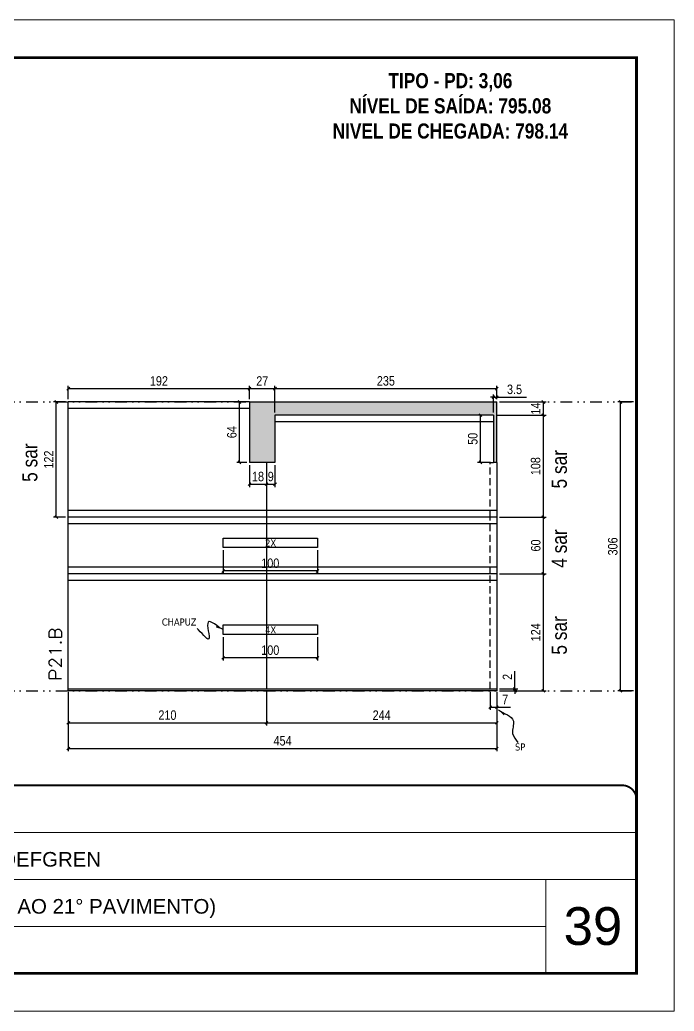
# Model space of a CAD drawing. Extents: x 14400 to 27878, y -21631 to 6985.
# Drawn here: x 18375 to 19068, y -4402 to -3352 of the extents above; entities that cross this region are included whole.
import ezdxf

# ---------------------------------------------------------------- set-up
doc = ezdxf.new("R2010")
doc.units = 0
for name, pattern in [('CONTINUO', [0]), ('DASHED', [0.75, 0.5, -0.25]), ('DIVIDE2', [0.625, 0.25, -0.125, 0, -0.125, 0, -0.125]), ('HIDDEN', [0.375, 0.25, -0.125])]:
    doc.linetypes.add(name, pattern=pattern)
for name, color, linetype, lineweight in [('CARIMBO', 255, 'Continuous', 9), ('Folhas', 255, 'Continuous', 9), ('SARRAFO DE PRESSAO', 251, 'DASHED', 9), ('Texto Seção', 7, 'Continuous', 15)]:
    doc.layers.add(name, color=color, linetype=linetype, lineweight=lineweight)
for name, color, linetype in [('COTA', 241, 'Continuous'), ('NOMENCLATURA', 7, 'Continuous'), ('Nível', 160, 'Continuous'), ('Painéis', 200, 'Continuous'), ('SARR_2.2x10', 60, 'Continuous'), ('SARR_2.2x7', 40, 'Continuous'), ('Sarrafo de Pressão', 42, 'HIDDEN'), ('texto', 7, 'Continuous')]:
    doc.layers.add(name, color=color, linetype=linetype)
doc.styles.add('ARIAL', font='arial.ttf')
doc.styles.add('ARIAL_NARROW', font='ARIALN.TTF', dxfattribs={"height": 0.2})
doc.styles.add('COTA TECNICA', font='techl___.ttf', dxfattribs={"height": 10})
doc.styles.add('COTA TECNICA-50', font='techl___.ttf', dxfattribs={"height": 10})
doc.styles.add('REGUA-120', font='ROMANS.shx', dxfattribs={"height": 15})
doc.styles.add('ROMANC', font='techb___.ttf', dxfattribs={"height": 2.5})
doc.styles.get("Standard").update_dxf_attribs({"font": 'arial.ttf'})
doc.dimstyles.new('COTA PAINEL-50', dxfattribs={"dimtxt": 10, "dimasz": 3, "dimexe": 3, "dimexo": 3, "dimgap": 3, "dimtad": 1, "dimdec": 1, "dimzin": 12, "dimdsep": 46, "dimtxsty": 'COTA TECNICA-50', "dimblk1": 'OBLIQUE', "dimblk2": 'OBLIQUE', "dimsah": 1, "dimcen": 0.9, "dimclrd": 4, "dimclre": 4, "dimclrt": 240, "dimadec": 1, "dimazin": 3, "dimtfac": 1, "dimtdec": 1, "dimtmove": 0, "dimatfit": 3, "dimfxl": 1, "dimtolj": 1, "dimtzin": 12, "dimarcsym": 0})
doc.dimstyles.new('PAINEL', dxfattribs={"dimtxt": 10, "dimasz": 3, "dimexe": 3, "dimexo": 3, "dimgap": 3, "dimtad": 1, "dimdec": 1, "dimzin": 12, "dimdsep": 46, "dimtxsty": 'COTA TECNICA', "dimblk1": 'OBLIQUE', "dimblk2": 'OBLIQUE', "dimsah": 1, "dimcen": 0.9, "dimclrd": 4, "dimclre": 4, "dimclrt": 240, "dimadec": 1, "dimazin": 3, "dimtfac": 1, "dimtdec": 1, "dimtmove": 0, "dimatfit": 3, "dimfxl": 1, "dimtolj": 1, "dimtzin": 12, "dimarcsym": 0})
doc.dimstyles.get("Standard").update_dxf_attribs({"dimtxt": 0.18, "dimasz": 0.18, "dimexe": 0.18, "dimexo": 0.0625, "dimgap": 0.09, "dimtad": 0, "dimtih": 1, "dimtoh": 1, "dimdec": 4, "dimzin": 0, "dimdsep": 46, "dimtxsty": 'Standard', "dimcen": 0.09, "dimadec": 0, "dimazin": 0, "dimtfac": 1, "dimtdec": 4, "dimtofl": 0, "dimtmove": 0, "dimatfit": 3, "dimfxl": 1, "dimtolj": 1, "dimtzin": 0, "dimarcsym": 0})

# ---------------------------------------------------------------- blocks, each defined once
blk = doc.blocks.new('9999999999')
at = {"color": 30, "linetype": 'CONTINUO'}
for p, q in [((98564.6, 34379.6), (99584, 34379.6)), ((98564.6, 34329.8), (99488, 34329.8)), ((99584, 34329.8), (99488, 34329.8)), ((99488, 34329.8), (99488, 34230.2)), ((98564.6, 34280), (99488, 34280))]:
    blk.add_line(p, q, dxfattribs=at)
at = {"color": 30, "linetype": 'CONTINUO', "const_width": 2}
blk.add_lwpolyline([(99584, 34230.2), (99584, 34414.4, 0.414214), (99569, 34429.4), (98229, 34429.4, 0.414214), (98214, 34414.4), (98214, 34245.2, 0.414214), (98229, 34230.2), (99584, 34230.2)], format="xyb", dxfattribs=at)
at = {"layer": 'Folhas'}
blk.add_lwpolyline([(98139, 34190.2), (99624, 34190.2), (99624, 35240.2), (98139, 35240.2)], close=True, dxfattribs=at)
at = {"layer": 'Folhas', "color": 30, "const_width": 3}
blk.add_lwpolyline([(98214, 34230.2), (99584, 34230.2), (99584, 35200.2), (98214, 35200.2)], close=True, dxfattribs=at)
at = {"color": 7, "linetype": 'Continuous', "ltscale": 5, "style": 'ARIAL'}
for s, p in [('LEAF LOEFGREN', (98837.7, 34343.3)), ('TIPO (7° AO 21° PAVIMENTO)', (98837.7, 34293.5))]:
    blk.add_text(s, height=15.483, dxfattribs=at).set_placement(p)
blk = doc.blocks.new('_Oblique')
at = {"color": 0, "linetype": 'ByBlock', "lineweight": -2}
blk.add_line((-0.5, -0.5), (0.5, 0.5), dxfattribs=at)
blk = doc.blocks.new('*D2049')
at = {"layer": 'COTA', "color": 4, "lineweight": -2, "transparency": 16777216}
for p, q in [((18873.5, -4064.2), (18873.5, -4083.4)), ((18880.5, -4066.2), (18880.5, -4083.4)), ((18873.5, -4080.4), (18880.5, -4080.4)), ((18880.5, -4080.4), (18895.2, -4080.4))]:
    blk.add_line(p, q, dxfattribs=at)
at = {"layer": 'Defpoints', "color": 0, "transparency": 16777216}
for p in [(18873.5, -4061.2), (18880.5, -4063.2), (18880.5, -4080.4)]:
    blk.add_point(p, dxfattribs=at)
at = {"layer": 'COTA', "color": 4, "lineweight": -2, "transparency": 16777216, "xscale": 3, "yscale": 3, "zscale": 3, "rotation": 180}
blk.add_blockref('_Oblique', (18873.5, -4080.4), dxfattribs=at)
at = {"layer": 'COTA', "color": 4, "lineweight": -2, "transparency": 16777216, "xscale": 3, "yscale": 3, "zscale": 3}
blk.add_blockref('_Oblique', (18880.5, -4080.4), dxfattribs=at)
at = {"layer": 'COTA', "color": 240, "transparency": 16777216, "insert": (18889.4, -4072.3), "char_height": 10, "attachment_point": 5, "style": 'COTA TECNICA-50'}
blk.add_mtext('\\A1;7', dxfattribs=at)
blk = doc.blocks.new('*D2050')
at = {"layer": 'COTA', "color": 4, "lineweight": -2, "transparency": 16777216}
for p, q in [((18899.8, -4061.2), (18899.8, -4042.4)), ((18883.5, -4061.2), (18902.8, -4061.2)), ((18883.5, -4063.2), (18902.8, -4063.2)), ((18899.8, -4063.2), (18899.8, -4061.2)), ((18899.8, -4063.2), (18899.8, -4066.2))]:
    blk.add_line(p, q, dxfattribs=at)
at = {"layer": 'Defpoints', "color": 0, "transparency": 16777216}
for p in [(18880.5, -4061.2), (18880.5, -4063.2), (18899.8, -4063.2)]:
    blk.add_point(p, dxfattribs=at)
at = {"layer": 'COTA', "color": 4, "lineweight": -2, "transparency": 16777216, "xscale": 3, "yscale": 3, "zscale": 3}
for p, rotation in [((18899.8, -4061.2), 270), ((18899.8, -4063.2), 90)]:
    blk.add_blockref('_Oblique', p, dxfattribs=dict(at, rotation=rotation))
at = {"layer": 'COTA', "color": 240, "transparency": 16777216, "insert": (18891.8, -4048.4), "char_height": 10, "attachment_point": 5, "rotation": 90, "style": 'COTA TECNICA-50'}
blk.add_mtext('\\A1;2', dxfattribs=at)
blk = doc.blocks.new('*D2051')
at = {"layer": 'COTA', "color": 4, "linetype": 'ByBlock', "lineweight": -2, "transparency": 16777216}
for p, q in [((18590.5, -4006.3), (18590.5, -4031.2)), ((18690.5, -4006.3), (18690.5, -4031.2)), ((18690.5, -4028.2), (18590.5, -4028.2))]:
    blk.add_line(p, q, dxfattribs=at)
at = {"layer": 'Defpoints', "color": 0, "linetype": 'ByBlock', "transparency": 16777216}
for p in [(18590.5, -4003.3), (18690.5, -4003.3), (18590.5, -4028.2)]:
    blk.add_point(p, dxfattribs=at)
at = {"layer": 'COTA', "color": 4, "linetype": 'ByBlock', "lineweight": -2, "transparency": 16777216, "xscale": 3, "yscale": 3, "zscale": 3, "rotation": 180}
blk.add_blockref('_Oblique', (18590.5, -4028.2), dxfattribs=at)
at = {"layer": 'COTA', "color": 4, "linetype": 'ByBlock', "lineweight": -2, "transparency": 16777216, "xscale": 3, "yscale": 3, "zscale": 3}
blk.add_blockref('_Oblique', (18690.5, -4028.2), dxfattribs=at)
at = {"layer": 'COTA', "color": 240, "linetype": 'ByBlock', "transparency": 16777216, "insert": (18640.5, -4020.1), "char_height": 10, "attachment_point": 5, "style": 'COTA TECNICA'}
blk.add_mtext('\\A1;100', dxfattribs=at)
blk = doc.blocks.new('*D2052')
at = {"layer": 'COTA', "color": 4, "lineweight": -2, "transparency": 16777216}
for p, q in [((18426.5, -4066.2), (18426.5, -4100)), ((18636.5, -4064.2), (18636.5, -4100)), ((18426.5, -4097), (18636.5, -4097))]:
    blk.add_line(p, q, dxfattribs=at)
at = {"layer": 'Defpoints', "color": 0, "transparency": 16777216}
for p in [(18426.5, -4063.2), (18636.5, -4061.2), (18636.5, -4097)]:
    blk.add_point(p, dxfattribs=at)
at = {"layer": 'COTA', "color": 4, "lineweight": -2, "transparency": 16777216, "xscale": 3, "yscale": 3, "zscale": 3, "rotation": 180}
blk.add_blockref('_Oblique', (18426.5, -4097), dxfattribs=at)
at = {"layer": 'COTA', "color": 4, "lineweight": -2, "transparency": 16777216, "xscale": 3, "yscale": 3, "zscale": 3}
blk.add_blockref('_Oblique', (18636.5, -4097), dxfattribs=at)
at = {"layer": 'COTA', "color": 240, "transparency": 16777216, "insert": (18531.5, -4088.9), "char_height": 10, "attachment_point": 5, "style": 'COTA TECNICA'}
blk.add_mtext('\\A1;210', dxfattribs=at)
blk = doc.blocks.new('*D2053')
at = {"layer": 'COTA', "color": 4, "lineweight": -2, "transparency": 16777216}
for p, q in [((18636.5, -4064.2), (18636.5, -4100)), ((18880.5, -4066.2), (18880.5, -4100)), ((18636.5, -4097), (18880.5, -4097))]:
    blk.add_line(p, q, dxfattribs=at)
at = {"layer": 'Defpoints', "color": 0, "transparency": 16777216}
for p in [(18636.5, -4061.2), (18880.5, -4063.2), (18880.5, -4097)]:
    blk.add_point(p, dxfattribs=at)
at = {"layer": 'COTA', "color": 4, "lineweight": -2, "transparency": 16777216, "xscale": 3, "yscale": 3, "zscale": 3, "rotation": 180}
blk.add_blockref('_Oblique', (18636.5, -4097), dxfattribs=at)
at = {"layer": 'COTA', "color": 4, "lineweight": -2, "transparency": 16777216, "xscale": 3, "yscale": 3, "zscale": 3}
blk.add_blockref('_Oblique', (18880.5, -4097), dxfattribs=at)
at = {"layer": 'COTA', "color": 240, "transparency": 16777216, "insert": (18758.5, -4088.9), "char_height": 10, "attachment_point": 5, "style": 'COTA TECNICA'}
blk.add_mtext('\\A1;244', dxfattribs=at)
blk = doc.blocks.new('*D2066')
at = {"layer": 'COTA', "color": 4, "lineweight": -2, "transparency": 16777216}
for p, q in [((18883.5, -3939.2), (18932.9, -3939.2)), ((18929.9, -4063.2), (18929.9, -3939.2)), ((18883.5, -4063.2), (18932.9, -4063.2))]:
    blk.add_line(p, q, dxfattribs=at)
at = {"layer": 'Defpoints', "color": 0, "transparency": 16777216}
for p in [(18880.5, -3939.2), (18929.9, -3939.2), (18880.5, -4063.2)]:
    blk.add_point(p, dxfattribs=at)
at = {"layer": 'COTA', "color": 4, "lineweight": -2, "transparency": 16777216, "xscale": 3, "yscale": 3, "zscale": 3}
for p, rotation in [((18929.9, -3939.2), 90), ((18929.9, -4063.2), 270)]:
    blk.add_blockref('_Oblique', p, dxfattribs=dict(at, rotation=rotation))
at = {"layer": 'COTA', "color": 240, "transparency": 16777216, "insert": (18921.8, -4001.2), "char_height": 10, "attachment_point": 5, "rotation": 90, "style": 'COTA TECNICA'}
blk.add_mtext('\\A1;124', dxfattribs=at)
blk = doc.blocks.new('*D2067')
at = {"layer": 'COTA', "color": 4, "lineweight": -2, "transparency": 16777216}
for p, q in [((18874, -3771.2), (18860.2, -3771.2)), ((18863.2, -3821.2), (18863.2, -3771.2)), ((18874, -3821.2), (18860.2, -3821.2))]:
    blk.add_line(p, q, dxfattribs=at)
at = {"layer": 'Defpoints', "color": 0, "transparency": 16777216}
for p in [(18863.2, -3771.2), (18877, -3771.2), (18877, -3821.2)]:
    blk.add_point(p, dxfattribs=at)
at = {"layer": 'COTA', "color": 4, "lineweight": -2, "transparency": 16777216, "xscale": 3, "yscale": 3, "zscale": 3}
for p, rotation in [((18863.2, -3771.2), 90), ((18863.2, -3821.2), 270)]:
    blk.add_blockref('_Oblique', p, dxfattribs=dict(at, rotation=rotation))
at = {"layer": 'COTA', "color": 240, "transparency": 16777216, "insert": (18855.1, -3796.2), "char_height": 10, "attachment_point": 5, "rotation": 90, "style": 'COTA TECNICA'}
blk.add_mtext('\\A1;50', dxfattribs=at)
blk = doc.blocks.new('*D2068')
at = {"layer": 'COTA', "color": 4, "lineweight": -2, "transparency": 16777216}
for p, q in [((18615.5, -3757.2), (18604.9, -3757.2)), ((18607.9, -3821.2), (18607.9, -3757.2)), ((18615.5, -3821.2), (18604.9, -3821.2))]:
    blk.add_line(p, q, dxfattribs=at)
at = {"layer": 'Defpoints', "color": 0, "transparency": 16777216}
for p in [(18607.9, -3757.2), (18618.5, -3757.2), (18618.5, -3821.2)]:
    blk.add_point(p, dxfattribs=at)
at = {"layer": 'COTA', "color": 4, "lineweight": -2, "transparency": 16777216, "xscale": 3, "yscale": 3, "zscale": 3}
for p, rotation in [((18607.9, -3757.2), 90), ((18607.9, -3821.2), 270)]:
    blk.add_blockref('_Oblique', p, dxfattribs=dict(at, rotation=rotation))
at = {"layer": 'COTA', "color": 240, "transparency": 16777216, "insert": (18599.8, -3789.2), "char_height": 10, "attachment_point": 5, "rotation": 90, "style": 'COTA TECNICA'}
blk.add_mtext('\\A1;64', dxfattribs=at)
blk = doc.blocks.new('*D2071')
at = {"layer": 'COTA', "color": 4, "lineweight": -2, "transparency": 16777216}
for p, q in [((18883.5, -3757.2), (18932.9, -3757.2)), ((18929.9, -3771.2), (18929.9, -3757.2)), ((18880, -3771.2), (18932.9, -3771.2))]:
    blk.add_line(p, q, dxfattribs=at)
at = {"layer": 'Defpoints', "color": 0, "transparency": 16777216}
for p in [(18880.5, -3757.2), (18929.9, -3757.2), (18877, -3771.2)]:
    blk.add_point(p, dxfattribs=at)
at = {"layer": 'COTA', "color": 4, "lineweight": -2, "transparency": 16777216, "xscale": 3, "yscale": 3, "zscale": 3}
for p, rotation in [((18929.9, -3757.2), 90), ((18929.9, -3771.2), 270)]:
    blk.add_blockref('_Oblique', p, dxfattribs=dict(at, rotation=rotation))
at = {"layer": 'COTA', "color": 240, "transparency": 16777216, "insert": (18921.8, -3764.2), "char_height": 10, "attachment_point": 5, "rotation": 90, "style": 'COTA TECNICA'}
blk.add_mtext('\\A1;14', dxfattribs=at)
blk = doc.blocks.new('*D2072')
at = {"layer": 'COTA', "color": 4, "lineweight": -2, "transparency": 16777216}
for p, q in [((18618.5, -3824.2), (18618.5, -3847.3)), ((18636.5, -3824.2), (18636.5, -3847.3)), ((18618.5, -3844.3), (18636.5, -3844.3))]:
    blk.add_line(p, q, dxfattribs=at)
at = {"layer": 'Defpoints', "color": 0, "transparency": 16777216}
for p in [(18618.5, -3821.2), (18636.5, -3821.2), (18636.5, -3844.3)]:
    blk.add_point(p, dxfattribs=at)
at = {"layer": 'COTA', "color": 4, "lineweight": -2, "transparency": 16777216, "xscale": 3, "yscale": 3, "zscale": 3, "rotation": 180}
blk.add_blockref('_Oblique', (18618.5, -3844.3), dxfattribs=at)
at = {"layer": 'COTA', "color": 4, "lineweight": -2, "transparency": 16777216, "xscale": 3, "yscale": 3, "zscale": 3}
blk.add_blockref('_Oblique', (18636.5, -3844.3), dxfattribs=at)
at = {"layer": 'COTA', "color": 240, "transparency": 16777216, "insert": (18627.5, -3836.2), "char_height": 10, "attachment_point": 5, "style": 'COTA TECNICA'}
blk.add_mtext('\\A1;18', dxfattribs=at)
blk = doc.blocks.new('*D2073')
at = {"layer": 'COTA', "color": 4, "lineweight": -2, "transparency": 16777216}
for p, q in [((18636.5, -3824.2), (18636.5, -3847.3)), ((18645.5, -3824.2), (18645.5, -3847.3)), ((18636.5, -3844.3), (18645.5, -3844.3))]:
    blk.add_line(p, q, dxfattribs=at)
at = {"layer": 'Defpoints', "color": 0, "transparency": 16777216}
for p in [(18636.5, -3821.2), (18645.5, -3821.2), (18645.5, -3844.3)]:
    blk.add_point(p, dxfattribs=at)
at = {"layer": 'COTA', "color": 4, "lineweight": -2, "transparency": 16777216, "xscale": 3, "yscale": 3, "zscale": 3, "rotation": 180}
blk.add_blockref('_Oblique', (18636.5, -3844.3), dxfattribs=at)
at = {"layer": 'COTA', "color": 4, "lineweight": -2, "transparency": 16777216, "xscale": 3, "yscale": 3, "zscale": 3}
blk.add_blockref('_Oblique', (18645.5, -3844.3), dxfattribs=at)
at = {"layer": 'COTA', "color": 240, "transparency": 16777216, "insert": (18641, -3836.2), "char_height": 10, "attachment_point": 5, "style": 'COTA TECNICA'}
blk.add_mtext('\\A1;9', dxfattribs=at)
blk = doc.blocks.new('*D2074')
at = {"layer": 'COTA', "color": 4, "lineweight": -2, "transparency": 16777216}
for p, q in [((18877, -3752.2), (18874, -3752.2)), ((18877, -3768.2), (18877, -3749.2)), ((18877, -3752.2), (18880.5, -3752.2)), ((18880.5, -3754.2), (18880.5, -3749.2)), ((18880.5, -3752.2), (18912.1, -3752.2))]:
    blk.add_line(p, q, dxfattribs=at)
at = {"layer": 'Defpoints', "color": 0, "transparency": 16777216}
for p in [(18880.5, -3752.2), (18880.5, -3757.2), (18877, -3771.2)]:
    blk.add_point(p, dxfattribs=at)
at = {"layer": 'COTA', "color": 4, "lineweight": -2, "transparency": 16777216, "xscale": 3, "yscale": 3, "zscale": 3}
blk.add_blockref('_Oblique', (18877, -3752.2), dxfattribs=at)
at = {"layer": 'COTA', "color": 4, "lineweight": -2, "transparency": 16777216, "xscale": 3, "yscale": 3, "zscale": 3, "rotation": 180}
blk.add_blockref('_Oblique', (18880.5, -3752.2), dxfattribs=at)
at = {"layer": 'COTA', "color": 240, "transparency": 16777216, "insert": (18899.3, -3743.9), "char_height": 10, "attachment_point": 5, "style": 'COTA TECNICA'}
blk.add_mtext('\\A1;3.5', dxfattribs=at)
blk = doc.blocks.new('*D2076')
at = {"layer": 'COTA', "color": 4, "lineweight": -2, "transparency": 16777216}
for p, q in [((18880, -3771.2), (18932.9, -3771.2)), ((18929.9, -3879.2), (18929.9, -3771.2)), ((18883.5, -3879.2), (18932.9, -3879.2))]:
    blk.add_line(p, q, dxfattribs=at)
at = {"layer": 'Defpoints', "color": 0, "transparency": 16777216}
for p in [(18877, -3771.2), (18929.9, -3771.2), (18880.5, -3879.2)]:
    blk.add_point(p, dxfattribs=at)
at = {"layer": 'COTA', "color": 4, "lineweight": -2, "transparency": 16777216, "xscale": 3, "yscale": 3, "zscale": 3}
for p, rotation in [((18929.9, -3771.2), 90), ((18929.9, -3879.2), 270)]:
    blk.add_blockref('_Oblique', p, dxfattribs=dict(at, rotation=rotation))
at = {"layer": 'COTA', "color": 240, "transparency": 16777216, "insert": (18921.7, -3825.2), "char_height": 10, "attachment_point": 5, "rotation": 90, "style": 'COTA TECNICA'}
blk.add_mtext('\\A1;108', dxfattribs=at)
blk = doc.blocks.new('*D2080')
at = {"layer": 'COTA', "color": 4, "lineweight": -2, "transparency": 16777216}
for p, q in [((19025.5, -3757.2), (19008.6, -3757.2)), ((19011.6, -4063.2), (19011.6, -3757.2)), ((19025.5, -4063.2), (19008.6, -4063.2))]:
    blk.add_line(p, q, dxfattribs=at)
at = {"layer": 'Defpoints', "color": 0, "transparency": 16777216}
for p in [(19011.6, -3757.2), (19028.5, -3757.2), (19028.5, -4063.2)]:
    blk.add_point(p, dxfattribs=at)
at = {"layer": 'COTA', "color": 4, "lineweight": -2, "transparency": 16777216, "xscale": 3, "yscale": 3, "zscale": 3}
for p, rotation in [((19011.6, -3757.2), 90), ((19011.6, -4063.2), 270)]:
    blk.add_blockref('_Oblique', p, dxfattribs=dict(at, rotation=rotation))
at = {"layer": 'COTA', "color": 240, "transparency": 16777216, "insert": (19003.4, -3910.2), "char_height": 10, "attachment_point": 5, "rotation": 90, "style": 'COTA TECNICA'}
blk.add_mtext('\\A1;306', dxfattribs=at)
blk = doc.blocks.new('*D2083')
at = {"layer": 'COTA', "color": 4, "lineweight": -2, "transparency": 16777216}
for p, q in [((18426.5, -3754.2), (18426.5, -3740.1)), ((18426.5, -3743.1), (18618.5, -3743.1)), ((18618.5, -3754.2), (18618.5, -3740.1))]:
    blk.add_line(p, q, dxfattribs=at)
at = {"layer": 'Defpoints', "color": 0, "transparency": 16777216}
for p in [(18618.5, -3743.1), (18426.5, -3757.2), (18618.5, -3757.2)]:
    blk.add_point(p, dxfattribs=at)
at = {"layer": 'COTA', "color": 4, "lineweight": -2, "transparency": 16777216, "xscale": 3, "yscale": 3, "zscale": 3, "rotation": 180}
blk.add_blockref('_Oblique', (18426.5, -3743.1), dxfattribs=at)
at = {"layer": 'COTA', "color": 4, "lineweight": -2, "transparency": 16777216, "xscale": 3, "yscale": 3, "zscale": 3}
blk.add_blockref('_Oblique', (18618.5, -3743.1), dxfattribs=at)
at = {"layer": 'COTA', "color": 240, "transparency": 16777216, "insert": (18522.5, -3735), "char_height": 10, "attachment_point": 5, "style": 'COTA TECNICA'}
blk.add_mtext('\\A1;192', dxfattribs=at)
blk = doc.blocks.new('*D2084')
at = {"layer": 'COTA', "color": 4, "lineweight": -2, "transparency": 16777216}
for p, q in [((18618.5, -3754.2), (18618.5, -3740.1)), ((18618.5, -3743.1), (18645.5, -3743.1)), ((18645.5, -3768.2), (18645.5, -3740.1))]:
    blk.add_line(p, q, dxfattribs=at)
at = {"layer": 'Defpoints', "color": 0, "transparency": 16777216}
for p in [(18645.5, -3743.1), (18618.5, -3757.2), (18645.5, -3771.2)]:
    blk.add_point(p, dxfattribs=at)
at = {"layer": 'COTA', "color": 4, "lineweight": -2, "transparency": 16777216, "xscale": 3, "yscale": 3, "zscale": 3, "rotation": 180}
blk.add_blockref('_Oblique', (18618.5, -3743.1), dxfattribs=at)
at = {"layer": 'COTA', "color": 4, "lineweight": -2, "transparency": 16777216, "xscale": 3, "yscale": 3, "zscale": 3}
blk.add_blockref('_Oblique', (18645.5, -3743.1), dxfattribs=at)
at = {"layer": 'COTA', "color": 240, "transparency": 16777216, "insert": (18632, -3735), "char_height": 10, "attachment_point": 5, "style": 'COTA TECNICA'}
blk.add_mtext('\\A1;27', dxfattribs=at)
blk = doc.blocks.new('*D2085')
at = {"layer": 'COTA', "color": 4, "lineweight": -2, "transparency": 16777216}
for p, q in [((18645.5, -3768.2), (18645.5, -3740.1)), ((18645.5, -3743.1), (18880.5, -3743.1)), ((18880.5, -3754.2), (18880.5, -3740.1))]:
    blk.add_line(p, q, dxfattribs=at)
at = {"layer": 'Defpoints', "color": 0, "transparency": 16777216}
for p in [(18880.5, -3743.1), (18880.5, -3757.2), (18645.5, -3771.2)]:
    blk.add_point(p, dxfattribs=at)
at = {"layer": 'COTA', "color": 4, "lineweight": -2, "transparency": 16777216, "xscale": 3, "yscale": 3, "zscale": 3, "rotation": 180}
blk.add_blockref('_Oblique', (18645.5, -3743.1), dxfattribs=at)
at = {"layer": 'COTA', "color": 4, "lineweight": -2, "transparency": 16777216, "xscale": 3, "yscale": 3, "zscale": 3}
blk.add_blockref('_Oblique', (18880.5, -3743.1), dxfattribs=at)
at = {"layer": 'COTA', "color": 240, "transparency": 16777216, "insert": (18763, -3734.9), "char_height": 10, "attachment_point": 5, "style": 'COTA TECNICA'}
blk.add_mtext('\\A1;235', dxfattribs=at)
blk = doc.blocks.new('*D2086')
at = {"layer": 'COTA', "color": 4, "lineweight": -2, "transparency": 16777216}
for p, q in [((18883.5, -3879.2), (18932.9, -3879.2)), ((18929.9, -3939.2), (18929.9, -3879.2)), ((18883.5, -3939.2), (18932.9, -3939.2))]:
    blk.add_line(p, q, dxfattribs=at)
at = {"layer": 'Defpoints', "color": 0, "transparency": 16777216}
for p in [(18880.5, -3879.2), (18929.9, -3879.2), (18880.5, -3939.2)]:
    blk.add_point(p, dxfattribs=at)
at = {"layer": 'COTA', "color": 4, "lineweight": -2, "transparency": 16777216, "xscale": 3, "yscale": 3, "zscale": 3}
for p, rotation in [((18929.9, -3879.2), 90), ((18929.9, -3939.2), 270)]:
    blk.add_blockref('_Oblique', p, dxfattribs=dict(at, rotation=rotation))
at = {"layer": 'COTA', "color": 240, "transparency": 16777216, "insert": (18921.8, -3909.2), "char_height": 10, "attachment_point": 5, "rotation": 90, "style": 'COTA TECNICA'}
blk.add_mtext('\\A1;60', dxfattribs=at)
blk = doc.blocks.new('*D2087')
at = {"layer": 'COTA', "color": 4, "lineweight": -2, "transparency": 16777216}
for p, q in [((18423.5, -3757.2), (18410.8, -3757.2)), ((18413.8, -3879.2), (18413.8, -3757.2)), ((18423.5, -3879.2), (18410.8, -3879.2))]:
    blk.add_line(p, q, dxfattribs=at)
at = {"layer": 'Defpoints', "color": 0, "transparency": 16777216}
for p in [(18413.8, -3757.2), (18426.5, -3757.2), (18426.5, -3879.2)]:
    blk.add_point(p, dxfattribs=at)
at = {"layer": 'COTA', "color": 4, "lineweight": -2, "transparency": 16777216, "xscale": 3, "yscale": 3, "zscale": 3}
for p, rotation in [((18413.8, -3757.2), 90), ((18413.8, -3879.2), 270)]:
    blk.add_blockref('_Oblique', p, dxfattribs=dict(at, rotation=rotation))
at = {"layer": 'COTA', "color": 240, "transparency": 16777216, "insert": (18405.8, -3818.2), "char_height": 10, "attachment_point": 5, "rotation": 90, "style": 'COTA TECNICA'}
blk.add_mtext('\\A1;122', dxfattribs=at)
blk = doc.blocks.new('*D2088')
at = {"layer": 'COTA', "color": 4, "linetype": 'ByBlock', "lineweight": -2, "transparency": 16777216}
for p, q in [((18590.5, -3914.3), (18590.5, -3939.2)), ((18690.5, -3914.3), (18690.5, -3939.2)), ((18690.5, -3936.2), (18590.5, -3936.2))]:
    blk.add_line(p, q, dxfattribs=at)
at = {"layer": 'Defpoints', "color": 0, "linetype": 'ByBlock', "transparency": 16777216}
for p in [(18590.5, -3911.3), (18690.5, -3911.3), (18590.5, -3936.2)]:
    blk.add_point(p, dxfattribs=at)
at = {"layer": 'COTA', "color": 4, "linetype": 'ByBlock', "lineweight": -2, "transparency": 16777216, "xscale": 3, "yscale": 3, "zscale": 3, "rotation": 180}
blk.add_blockref('_Oblique', (18590.5, -3936.2), dxfattribs=at)
at = {"layer": 'COTA', "color": 4, "linetype": 'ByBlock', "lineweight": -2, "transparency": 16777216, "xscale": 3, "yscale": 3, "zscale": 3}
blk.add_blockref('_Oblique', (18690.5, -3936.2), dxfattribs=at)
at = {"layer": 'COTA', "color": 240, "linetype": 'ByBlock', "transparency": 16777216, "insert": (18640.5, -3928.1), "char_height": 10, "attachment_point": 5, "style": 'COTA TECNICA'}
blk.add_mtext('\\A1;100', dxfattribs=at)
blk = doc.blocks.new('*D2968')
at = {"layer": 'COTA', "color": 4, "lineweight": -2, "transparency": 16777216}
for p, q in [((18426.5, -4064.2), (18426.5, -4127.2)), ((18880.5, -4064.2), (18880.5, -4127.2)), ((18426.5, -4124.2), (18880.5, -4124.2))]:
    blk.add_line(p, q, dxfattribs=at)
at = {"layer": 'Defpoints', "color": 0, "transparency": 16777216}
for p in [(18426.5, -4061.2), (18880.5, -4061.2), (18880.5, -4124.2)]:
    blk.add_point(p, dxfattribs=at)
at = {"layer": 'COTA', "color": 4, "lineweight": -2, "transparency": 16777216, "xscale": 3, "yscale": 3, "zscale": 3, "rotation": 180}
blk.add_blockref('_Oblique', (18426.5, -4124.2), dxfattribs=at)
at = {"layer": 'COTA', "color": 4, "lineweight": -2, "transparency": 16777216, "xscale": 3, "yscale": 3, "zscale": 3}
blk.add_blockref('_Oblique', (18880.5, -4124.2), dxfattribs=at)
at = {"layer": 'COTA', "color": 240, "transparency": 16777216, "insert": (18653.5, -4116.1), "char_height": 10, "attachment_point": 5, "style": 'COTA TECNICA'}
blk.add_mtext('\\A1;454', dxfattribs=at)

msp = doc.modelspace()

# ---------------------------------------------------------------- hatches: boundary and pattern name
at = {"layer": 'COTA'}
h = msp.add_hatch(dxfattribs=at)
h.set_pattern_fill('AR-CONC', color=256, scale=0.03)
h.set_pattern_definition([(50, (3170, -125), (5.4655401, -0.4781726), [0.5715, -6.2865]), (355, (3170, -125), (-1.0573026, 5.7317054), [0.4572, -5.0292175]), (100.451445, (3170.4555, -125.04), (4.4082374, 5.2535326), [0.4857003, -5.3427073]), (46.1842, (3170, -123.476), (8.1323712, -1.2612698), [0.85725, -9.42975]), (96.63556, (3170.678, -123.581), (7.122124, 7.4227837), [0.7285507, -8.0140682]), (351.18415, (3170, -123.476), (7.122124, 7.4227837), [0.685799, -7.543792]), (21, (3170.762, -123.857), (4.5484317, -3.067956), [0.5715, -6.2865]), (326, (3170.762, -123.857), (1.8540609, 5.525639), [0.4572, -5.0292]), (71.451445, (3171.141, -124.1127), (6.4024926, 2.457683), [0.4857003, -5.3426981]), (37.5, (3170, -125), (0.0926581, 2.53665117), [0, -4.96824, 0, -5.1054, 0, -5.04825]), (7.5, (3170, -125), (2.00458988, 3.00541724), [0, -2.91084, 0, -4.85394, 0, -1.92405]), (327.5, (3168.3007, -125), (4.06771786, -0.17186232), [0, -1.905, 0, -5.9436, 0, -7.8867]), (317.5, (3167.5387, -125), (4.44387544, 0.7627947), [0, -2.4765, 0, -3.94716, 0, -5.6007])])
h.paths.add_polyline_path([(18880.494, -3757.166), (18618.494, -3757.166), (18618.494, -3821.166), (18645.494, -3821.166), (18645.494, -3771.166), (18876.994, -3771.166), (18876.994, -3821.166), (18880.494, -3821.166)])

# ---------------------------------------------------------------- linework, layer by layer
for p, q in [((18618.494, -3757.166), (18880.494, -3757.166)), ((18880.494, -3821.166), (18880.494, -3757.166)), ((18873.494, -3821.166), (18876.994, -3821.166))]:
    msp.add_line(p, q, dxfattribs=at)
at = {"layer": 'Nível', "color": 4, "linetype": 'DIVIDE2', "ltscale": 50}
for p, q in [((17658.467, -3757.166), (19028.467, -3757.166)), ((17658.467, -4063.166), (19028.467, -4063.166))]:
    msp.add_line(p, q, dxfattribs=at)
at = {"layer": 'Painéis'}
for p, q in [((18426.494, -4061.166), (18426.494, -3757.166)), ((18618.494, -3757.166), (18426.494, -3757.166)), ((18618.494, -3757.166), (18618.494, -3821.166)), ((18645.494, -3771.166), (18645.494, -3821.166)), ((18876.994, -3771.166), (18645.494, -3771.166)), ((18876.994, -3771.166), (18876.994, -3821.166)), ((18645.494, -3821.166), (18618.494, -3821.166)), ((18636.494, -3821.166), (18636.494, -4061.166)), ((18880.494, -3821.166), (18876.994, -3821.166)), ((18880.494, -3821.166), (18880.494, -4061.166)), ((18880.494, -3879.166), (18426.494, -3879.166)), ((18880.494, -3939.166), (18426.494, -3939.166))]:
    msp.add_line(p, q, dxfattribs=at)
msp.add_lwpolyline([(18426.494, -4061.166), (18880.494, -4061.166), (18880.494, -4063.166), (18426.494, -4063.166)], close=True, dxfattribs=at)
at = {"layer": 'SARR_2.2x10'}
for points in [[(18590.494, -3901.322), (18690.494, -3901.322), (18690.494, -3911.322), (18590.494, -3911.322)], [(18590.494, -3993.322), (18690.494, -3993.322), (18690.494, -4003.322), (18590.494, -4003.322)]]:
    msp.add_lwpolyline(points, close=True, dxfattribs=at)
at = {"layer": 'SARR_2.2x7'}
for p, q in [((18618.494, -3764.166), (18426.494, -3764.166)), ((18876.994, -3778.166), (18645.494, -3778.166)), ((18636.494, -3872.166), (18426.494, -3872.166)), ((18880.494, -3872.166), (18636.494, -3872.166)), ((18636.494, -3886.166), (18426.494, -3886.166)), ((18880.494, -3886.166), (18636.494, -3886.166)), ((18636.494, -3932.166), (18426.494, -3932.166)), ((18880.494, -3932.166), (18636.494, -3932.166)), ((18636.494, -3946.166), (18426.494, -3946.166)), ((18880.494, -3946.166), (18636.494, -3946.166))]:
    msp.add_line(p, q, dxfattribs=at)
at = {"layer": 'Sarrafo de Pressão', "ltscale": 30}
for p, q in [((18873.494, -3879.166), (18873.494, -3821.166)), ((18873.494, -3939.166), (18873.494, -3879.166)), ((18873.494, -4061.166), (18873.494, -3939.166))]:
    msp.add_line(p, q, dxfattribs=at)

# ---------------------------------------------------------------- block references
at = {"layer": 'SARRAFO DE PRESSAO', "color": 6, "linetype": 'ByBlock'}
msp.add_blockref('9999999999', (-80555.511, -38592.654), dxfattribs=at)

# ---------------------------------------------------------------- texts
at = {"layer": 'CARIMBO', "style": 'ARIAL'}
msp.add_text('39', height=40, dxfattribs=at).set_placement((18951.328, -4332.305))
at = {"layer": 'NOMENCLATURA', "style": 'ARIAL_NARROW'}
for s, p in [('5 sar', (18393.713, -3841.842)), ('5 sar', (18954.737, -3848.842)), ('4 sar', (18954.737, -3932.842)), ('5 sar', (18954.737, -4024.842))]:
    msp.add_text(s, height=16, rotation=90, dxfattribs=at).set_placement(p)
at = {"layer": 'NOMENCLATURA', "color": 2, "insert": (18831.306, -3408.863), "char_height": 16, "attachment_point": 2, "style": 'ROMANC'}
msp.add_mtext_dynamic_manual_height_columns('TIPO - PD: 3,06\\PNÍVEL DE SAÍDA: 795.08\\PNIVEL DE CHEGADA: 798.14', width=432.35115, gutter_width=1, heights=[0], dxfattribs=at)
at = {"layer": 'texto', "color": 0, "char_height": 7.5, "attachment_point": 5}
for s, insert in [('{\\fTahoma|b0|i0|c0|p34;\\C4;2X}', (18640.886, -3906.615)), ('{\\fTahoma|b0|i0|c0|p34;\\C4;CHAPUZ}', (18543.943, -3990.308)), ('{\\fTahoma|b0|i0|c0|p34;\\C4;4X}', (18640.886, -3998.615)), ('{\\fTahoma|b0|i0|c0|p34;\\C4;SP}', (18905.271, -4122.657))]:
    msp.add_mtext(s, dxfattribs=dict(at, insert=insert))
at = {"layer": 'Texto Seção', "style": 'REGUA-120', "width": 1.1}
msp.add_text('P21.B', height=13, rotation=90, dxfattribs=at).set_placement((18419.244, -4052.402))

# ---------------------------------------------------------------- dimensions: what is measured, and where the dimension line sits
at = {"layer": 'COTA'}
for base, p1, p2, dimstyle, picture, middle in [((18618.494, -3743.087), (18426.494, -3757.166), (18618.494, -3757.166), 'PAINEL', '*D2083', (18522.494, -3734.999)), ((18880.494, -3752.16), (18876.994, -3771.166), (18880.494, -3757.166), 'PAINEL', '*D2074', (18899.296, -3743.941)), ((18636.494, -3844.331), (18618.494, -3821.166), (18636.494, -3821.166), 'PAINEL', '*D2072', (18627.494, -3836.236)), ((18636.494, -4096.985), (18426.494, -4063.166), (18636.494, -4061.166), 'PAINEL', '*D2052', (18531.494, -4088.882)), ((18880.494, -4124.187), (18426.494, -4061.166), (18880.494, -4061.166), 'PAINEL', '*D2968', (18653.494, -4116.077)), ((18880.494, -4080.407), (18873.494, -4061.166), (18880.494, -4063.166), 'COTA PAINEL-50', '*D2049', (18889.359, -4072.334))]:
    dim = msp.add_linear_dim(base=base, p1=p1, p2=p2, dimstyle=dimstyle, dxfattribs=at)
    dim.commit()
    dim.dimension.update_dxf_attribs({"geometry": picture, "text_midpoint": middle})
for base, p1, p2, picture, middle in [((18645.494, -3743.087), (18618.494, -3757.166), (18645.494, -3771.166), '*D2084', (18631.994, -3735.014)), ((18880.494, -3743.087), (18645.494, -3771.166), (18880.494, -3757.166), '*D2085', (18762.994, -3734.867)), ((18880.494, -4096.985), (18636.494, -4061.166), (18880.494, -4063.166), '*D2053', (18758.494, -4088.912))]:
    dim = msp.add_linear_dim(base=base, p1=p1, p2=p2, dimstyle='PAINEL', override={"dimtmove": 1}, dxfattribs=at)
    dim.commit()
    dim.dimension.update_dxf_attribs({"geometry": picture, "text_midpoint": middle})
for base, p1, p2, picture, middle in [((18413.845, -3757.166), (18426.494, -3879.166), (18426.494, -3757.166), '*D2087', (18405.786, -3818.166)), ((18607.862, -3757.166), (18618.494, -3821.166), (18618.494, -3757.166), '*D2068', (18599.76, -3789.166)), ((19011.632, -3757.166), (19028.467, -4063.166), (19028.467, -3757.166), '*D2080', (19003.413, -3910.166)), ((18863.231, -3771.166), (18876.994, -3821.166), (18876.994, -3771.166), '*D2067', (18855.121, -3796.166)), ((18929.861, -3879.166), (18880.494, -3939.166), (18880.494, -3879.166), '*D2086', (18921.759, -3909.166)), ((18929.861, -3939.166), (18880.494, -4063.166), (18880.494, -3939.166), '*D2066', (18921.788, -4001.166))]:
    dim = msp.add_linear_dim(base=base, p1=p1, p2=p2, angle=90, dimstyle='PAINEL', dxfattribs=at)
    dim.commit()
    dim.dimension.update_dxf_attribs({"geometry": picture, "text_midpoint": middle})
for base, p1, p2, dimstyle, picture, middle in [((18929.861, -3757.166), (18876.994, -3771.166), (18880.494, -3757.166), 'PAINEL', '*D2071', (18929.861, -3764.166)), ((18899.752, -4063.166), (18880.494, -4061.166), (18880.494, -4063.166), 'COTA PAINEL-50', '*D2050', (18899.752, -4048.419))]:
    dim = msp.add_linear_dim(base=base, p1=p1, p2=p2, angle=90, dimstyle=dimstyle, dxfattribs=at)
    dim.commit()
    dim.dimension.update_dxf_attribs({"geometry": picture, "text_midpoint": middle, "dimtype": 160})
dim = msp.add_linear_dim(base=(18929.861, -3771.166), p1=(18880.494, -3879.166), p2=(18876.994, -3771.166), angle=90, dimstyle='PAINEL', override={"dimtmove": 1}, dxfattribs=at)
dim.commit()
dim.dimension.update_dxf_attribs({"geometry": '*D2076', "text_midpoint": (18921.737, -3825.166)})
dim = msp.add_linear_dim(base=(18645.494, -3844.331), p1=(18636.494, -3821.166), p2=(18645.494, -3821.166), dimstyle='PAINEL', override={"dimtmove": 1}, dxfattribs=at)
dim.commit()
dim.dimension.update_dxf_attribs({"geometry": '*D2073', "text_midpoint": (18640.994, -3844.331), "dimtype": 160})
at = {"layer": 'COTA', "linetype": 'ByBlock'}
for base, p1, p2, picture, middle in [((18590.494, -3936.249), (18690.494, -3911.322), (18590.494, -3911.322), '*D2088', (18640.494, -3928.147)), ((18590.494, -4028.249), (18690.494, -4003.322), (18590.494, -4003.322), '*D2051', (18640.494, -4020.147))]:
    dim = msp.add_linear_dim(base=base, p1=p1, p2=p2, dimstyle='PAINEL', dxfattribs=at)
    dim.commit()
    dim.dimension.update_dxf_attribs({"geometry": picture, "text_midpoint": middle})

# ---------------------------------------------------------------- leaders
at = {"layer": 'COTA', "path_type": 1}
for points in [[(18590.494, -3998.322), (18574.708, -3990.308), (18575.294, -4008.177), (18562.861, -3997.036)], [(18882.323, -4083.346), (18898.108, -4095.181), (18897.183, -4108.188), (18902.735, -4117.969)]]:
    msp.add_leader(points, dimstyle='Standard', override={"dimasz": 8}, dxfattribs=at)

doc.saveas('drawing.dxf')
